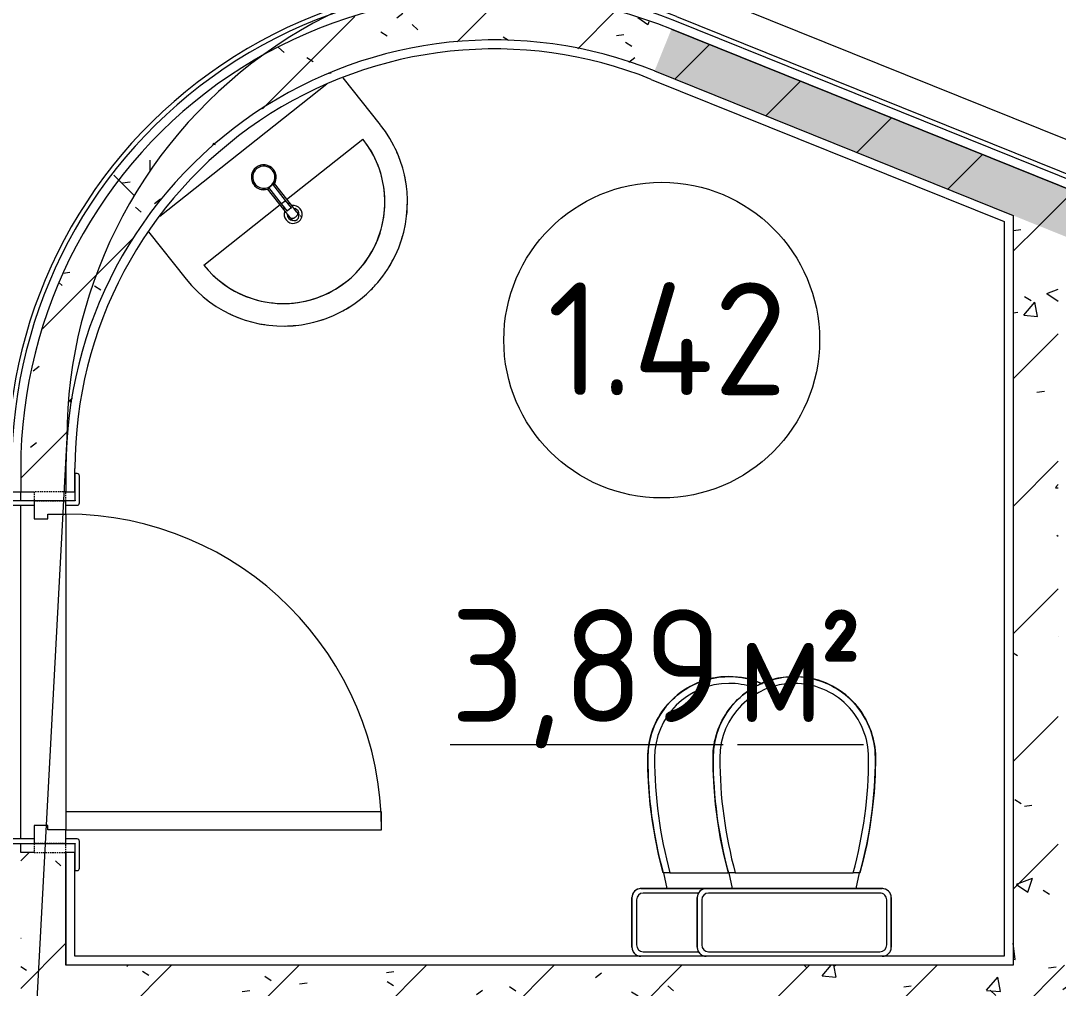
# Model space of a CAD drawing. Header units: millimetres. Extents: x -584918 to 2941280, y 3000189 to 4229862.
# Drawn here: x -445285 to -442985, y 3684524 to 3686669 of the extents above; entities that cross this region are included whole.
import ezdxf

# ---------------------------------------------------------------- set-up
doc = ezdxf.new("R2010")
doc.units = ezdxf.units.MM
doc.linetypes.add('ASVP_Невидимые', pattern=[5, 3, -2])
for name, color, linetype, lineweight in [('Двери', 7, 'Continuous', 0), ('Марки помещений', 7, 'Continuous', 0), ('Обобщенные модели', 7, 'Continuous', 0), ('Перекрытие', 7, 'Continuous', 0), ('Сантехника', 7, 'Continuous', 0), ('Стены внутренние', 7, 'Continuous', 0), ('Стены несущие', 7, 'Continuous', 0), ('Стены отделка', 7, 'Continuous', 0), ('экспертиза условные обозначения', 1, 'Continuous', 0)]:
    doc.layers.add(name, color=color, linetype=linetype, lineweight=lineweight)
doc.styles.add('GOST Common_2', font='', dxfattribs={"height": 500})
doc.styles.add('GOST Common_3', font='', dxfattribs={"width": 0.9, "height": 500})
doc.styles.get('GOST Common_2').set_extended_font_data('GOST Common')
doc.styles.get('GOST Common_3').set_extended_font_data('GOST Common')
pattern_1 = [(45, (-437515.92, 3663725.22), (-141.4214, 141.4214), [])]
pattern_2 = [(50, (-437515.92, 3663725.22), (364.368, -31.8783), [38.1, -419.1]), (355, (-437515.92, 3663725.2), (-70.486, 382.1133), [30.48, -335.28]), (100.451, (-437485.56, 3663722.56), (293.885, 350.2334), [32.38, -356.18]), (46.184, (-437515.92, 3663826.8), (542.1585, -84.086), [57.15, -628.65]), (96.636, (-437470.74, 3663819.8), (474.805, 494.855), [48.57, -534.27]), (351.184, (-437515.9, 3663826.8), (474.81, 494.85), [45.72, -502.92]), (21, (-437465.12, 3663801.42), (303.2285, -204.5305), [38.1, -419.1]), (326, (-437465.12, 3663801.4), (123.604, 368.376), [30.48, -335.28]), (71.451, (-437439.86, 3663784.37), (426.834, 163.8427), [32.38, -356.18]), (37.5, (-437515.92, 3663725.22), (6.17665, 169.11015), [16.764, -314.452, 16.764, -323.596, -336.55]), (37.5, (-437515.92, 3663725.22), (6.17665, 169.11015), [-671.576, 16.764, -319.786]), (7.5, (-437515.92, 3663725.22), (133.6389, 200.3615), [16.764, -177.292, 16.764, -306.832, -128.27]), (7.5, (-437515.92, 3663725.22), (133.6389, 200.3615), [-517.652, 16.764, -111.506]), (327.5, (-437629.21, 3663725.22), (271.1818, -11.4584), [16.764, -110.236, 16.764, -379.476, -525.78]), (327.5, (-437629.21, 3663725.22), (271.1818, -11.4584), [-523.24, 16.764, -509.016]), (317.5, (-437680, 3663725.22), (296.2585, 50.8528), [16.764, -148.336, 16.764, -246.38, -373.38]), (317.5, (-437680, 3663725.22), (296.2585, 50.8528), [-428.244, 16.764, -356.616])]

# ---------------------------------------------------------------- blocks, each defined once
blk = doc.blocks.new('ADSK_Унитаз_ГОСТ30493-96 - С косым выпуском-V100-АР Этаж 01')
at = {"layer": 'Сантехника', "color": 9, "true_color": 0xe1b7aa}
for p, q in [((130, 215), (20, 215)), ((20, 215), (130, 215)), ((10, 190), (10, -190)), ((125, 205), (25, 205)), ((140, -190), (140, 190)), ((150, 195), (150, 190.8)), ((150, -195), (150, 195)), ((150, 195), (150, -195)), ((185, 145), (150, 137.4)), ((185, 130.7), (185, 145.7)), ((185, 130.7), (185, -130.7)), ((150, -137.4), (185, -145)), ((185, -145.7), (185, -130.7)), ((25, -205), (125, -205)), ((20, -215), (130, -215)), ((130, -215), (20, -215))]:
    blk.add_line(p, q, dxfattribs=at)
at = {"layer": 'Сантехника', "color": 9, "true_color": 0xe1b7aa, "flags": 128}
for points in [[(185, 145.7), (222.5, 155.2), (260.3, 163.1), (298.4, 169.6), (336.7, 174.5), (375.2, 177.8), (413.8, 179.6), (440, 180)], [(440, 180), (447.2, 179.9), (454.4, 179.4), (461.5, 178.7), (468.7, 177.7), (475.8, 176.4), (482.8, 174.8), (489.7, 173), (496.6, 170.9), (503.4, 168.5), (510.1, 165.8), (516.7, 162.9), (523.1, 159.7), (529.4, 156.2), (535.6, 152.5), (541.6, 148.6), (547.5, 144.4), (553.2, 140), (558.7, 135.3), (564, 130.5), (569.1, 125.4), (574, 120.1), (578.7, 114.7), (583.2, 109), (587.5, 103.2), (591.5, 97.3), (595.2, 91.1), (598.8, 84.8), (602, 78.4), (605, 71.9), (607.8, 65.2), (610.2, 58.5), (612.4, 51.6), (614.4, 44.7), (616, 37.7), (617.4, 30.6), (618.5, 23.5), (619.3, 16.3), (619.8, 9.1), (620, 1.9), (620, 0)], [(620, 0), (619.9, -7.2), (619.4, -14.4), (618.7, -21.5), (617.7, -28.7), (616.4, -35.8), (614.8, -42.8), (613, -49.7), (610.9, -56.6), (608.5, -63.4), (605.8, -70.1), (602.9, -76.7), (599.7, -83.1), (596.2, -89.4), (592.5, -95.6), (588.6, -101.6), (584.4, -107.5), (580, -113.2), (575.3, -118.7), (570.5, -124), (565.4, -129.1), (560.1, -134), (554.7, -138.7), (549, -143.2), (543.2, -147.5), (537.3, -151.5), (531.1, -155.2), (524.8, -158.8), (518.4, -162), (511.9, -165), (505.2, -167.8), (498.5, -170.2), (491.6, -172.4), (484.7, -174.4), (477.7, -176), (470.6, -177.4), (463.5, -178.5), (456.3, -179.3), (449.1, -179.8), (441.9, -180), (440, -180)], [(440, -180), (401.4, -179.2), (362.8, -176.9), (324.4, -173.1), (286.1, -167.7), (248.1, -160.7), (210.4, -152.3), (185, -145.7)]]:
    blk.add_lwpolyline(points, dxfattribs=at)
at = {"layer": 'Сантехника', "color": 9, "true_color": 0xe1b7aa}
for centre, radius, start, end in [((20, 195), 20, 90, 180), ((20, 195), 20, 90, 180), ((20, 195), 20, 140, 160), ((20, 195), 20, 110, 130), ((20, 195), 20, 90, 100), ((130, 195), 20, 360, 90), ((130, 195), 20, 80, 90), ((130, 195), 20, 0, 90), ((130, 195), 20, 50, 70), ((130, 195), 20, 20, 40), ((20, 195), 20, 170, 180), ((25, 190), 15, 90, 180), ((125, 190), 15, 0, 90), ((130, 195), 20, 360, 10), ((440, -786), 966, 90, 105.3062), ((440, -786), 966, 90, 105.3062), ((440, -801), 966, 90, 105.3062), ((440, 0), 180, 0, 90), ((440, 0), 180, 360, 90), ((440, 0), 165, 0, 90), ((440, 0), 180, 270, 360), ((440, 0), 165, 270, 0), ((440, 0), 180, 270, 0), ((440, 801), 966, 254.6938, 270), ((440, 786), 966, 254.6938, 270), ((440, 786), 966, 254.6938, 270), ((20, -195), 20, 180, 270), ((20, -195), 20, 180, 190), ((20, -195), 20, 180, 270), ((20, -195), 20, 200, 220), ((25, -190), 15, 180, 270), ((125, -190), 15, 270, 0), ((130, -195), 20, 270, 0), ((130, -195), 20, 270, 0), ((130, -195), 20, 320, 340), ((130, -195), 20, 350, 0), ((20, -195), 20, 230, 250), ((20, -195), 20, 260, 270), ((130, -195), 20, 270, 280), ((130, -195), 20, 290, 310)]:
    blk.add_arc(centre, radius, start, end, dxfattribs=at)
blk = doc.blocks.new('ADSK_Умывальник_Полукруглый_Керамический_ГОСТ30493-96 - 2-ой величины-V124-АР Этаж 01')
at = {"layer": 'Сантехника', "color": 9, "true_color": 0xe1b7aa}
for p, q in [((-6971.4, 22712.3), (-7054.2, 22816.8)), ((-7090.3, 22803.1), (-7460.8, 22509.5)), ((-7179.6, 22547.4), (-7010.6, 22681.2)), ((-7363.3, 22401.8), (-7194.3, 22535.7)), ((-7485.6, 22475.7), (-7402.5, 22370.8))]:
    blk.add_line(p, q, dxfattribs=at)
at = {"layer": 'Сантехника', "color": 9, "true_color": 0xe1b7aa, "flags": 128}
blk.add_lwpolyline([(-7363.3, 22401.8), (-7357.6, 22394.9), (-7351.6, 22388.2), (-7345.3, 22381.7), (-7338.8, 22375.5), (-7332, 22369.6), (-7325, 22363.9), (-7317.8, 22358.5), (-7310.4, 22353.4), (-7302.8, 22348.6), (-7295, 22344.2), (-7287, 22340), (-7278.9, 22336.2), (-7270.6, 22332.6), (-7262.2, 22329.5), (-7253.6, 22326.6), (-7245, 22324.1), (-7236.2, 22322), (-7227.4, 22320.2), (-7218.5, 22318.7), (-7209.6, 22317.7), (-7200.6, 22316.9), (-7191.6, 22316.6), (-7182.6, 22316.6), (-7173.6, 22316.9), (-7164.7, 22317.6), (-7155.7, 22318.7), (-7146.9, 22320.1), (-7138, 22321.9), (-7129.3, 22324), (-7120.6, 22326.5), (-7112.1, 22329.3), (-7103.7, 22332.5), (-7095.4, 22336), (-7087.2, 22339.8), (-7079.2, 22344), (-7071.4, 22348.4), (-7063.8, 22353.2), (-7056.4, 22358.3), (-7049.1, 22363.7), (-7042.1, 22369.3), (-7035.4, 22375.2), (-7028.8, 22381.4), (-7022.6, 22387.9), (-7016.6, 22394.6), (-7010.8, 22401.5), (-7005.4, 22408.7), (-7000.2, 22416), (-6995.3, 22423.6), (-6990.8, 22431.4), (-6986.5, 22439.3), (-6982.6, 22447.4), (-6979, 22455.6), (-6975.7, 22464), (-6972.8, 22472.5), (-6970.2, 22481.1), (-6968, 22489.9), (-6966.1, 22498.7), (-6964.5, 22507.5), (-6963.3, 22516.5), (-6962.5, 22525.4), (-6962.1, 22534.4), (-6962, 22543.4), (-6962.2, 22552.4), (-6962.8, 22561.4), (-6963.8, 22570.3), (-6965.1, 22579.2), (-6966.8, 22588.1), (-6968.9, 22596.8), (-6971.2, 22605.5), (-6974, 22614.1), (-6977, 22622.5), (-6980.4, 22630.9), (-6984.2, 22639.1), (-6988.2, 22647.1), (-6992.6, 22654.9), (-6997.3, 22662.6), (-7002.3, 22670.1), (-7007.6, 22677.4), (-7010.6, 22681.2)], dxfattribs=at)
at = {"layer": 'Сантехника', "color": 9, "true_color": 0xe1b7aa}
for centre, radius, start, end in [((-7186.9, 22541.5), 275, 218.3855, 38.3855), ((-7186.9, 22541.5), 225, 218.3855, 38.3855), ((-7165.2, 22514.1), 20, 158.3855, 218.3855), ((-7165.2, 22514.1), 20, 218.3855, 38.3855), ((-7165.2, 22514.1), 20, 38.3855, 98.3855)]:
    blk.add_arc(centre, radius, start, end, dxfattribs=at)
blk = doc.blocks.new('ADSK_Смеситель_ГОСТ25809-96 - Для умывальника_Однорукояточный-V125-АР Этаж 01')
at = {"layer": 'Сантехника', "color": 253, "true_color": 0xaaaaaa}
for p, q in [((-7222.6, 22570.4), (-7186.5, 22524.8)), ((-7219.8, 22573.4), (-7191.5, 22537.6)), ((-7182.1, 22545), (-7210.4, 22580.8)), ((-7170.8, 22537.2), (-7206.9, 22582.9)), ((-7190.8, 22538.3), (-7182.9, 22544.5)), ((-7169.2, 22528.8), (-7182.1, 22545)), ((-7191.5, 22537.6), (-7178.6, 22521.3)), ((-7186.5, 22524.8), (-7172.4, 22507)), ((-7177.8, 22521.9), (-7178.6, 22521.3)), ((-7178.6, 22521.3), (-7177.8, 22521.9)), ((-7170, 22528.2), (-7177.8, 22521.9)), ((-7156.7, 22519.4), (-7170.8, 22537.2)), ((-7170, 22528.2), (-7169.2, 22528.8)), ((-7169.2, 22528.8), (-7170, 22528.2)), ((-7154.3, 22516.4), (-7156.7, 22519.4)), ((-7172.4, 22507), (-7169.9, 22504))]:
    blk.add_line(p, q, dxfattribs=at)
at = {"layer": 'Сантехника', "color": 253, "true_color": 0xaaaaaa, "flags": 128}
blk.add_lwpolyline([(-7210.4, 22580.8), (-7210.3, 22580.7), (-7210.2, 22580.5)], dxfattribs=at)
at = {"layer": 'Сантехника', "color": 253, "true_color": 0xaaaaaa}
for radius, start, end in [(27.5, 38.3855, 218.3855), (27.5, 143.3855, 176.4083), (24.5, 38.3855, 218.3855), (27.5, 121.6971, 135.073), (24.5, 218.3855, 38.3855), (27.5, 98.3855, 116.4081), (27.5, 80.362, 96.3742), (27.5, 61.6968, 75.0727), (27.5, 38.3855, 56.4078), (27.5, 318.8856, 38.3855), (27.5, 20.3632, 38.3855), (27.5, 181.6974, 195.0733), (27.5, 200.3624, 218.3855), (27.5, 323.3855, 356.409), (27.5, 1.6983, 15.0742), (27.5, 218.3855, 236.4085), (27.5, 218.3855, 297.3079), (27.5, 241.6977, 255.0736), (27.5, 260.3627, 296.4088), (24.5, 293.3855, 298.1557), (24.5, 293.3855, 298.1557), (24.5, 318.6153, 323.3855), (24.5, 318.6153, 323.3855)]:
    blk.add_arc((-7230.4, 22596.4), radius, start, end, dxfattribs=at)
for start_param, end_param in [(3.141593, 4.712389), (4.712389, 6.283185)]:
    blk.add_ellipse((-7162.1, 22510.2), major_axis=(7.84, 6.21), ratio=0.965926, start_param=start_param, end_param=end_param, dxfattribs=at)
for points, knots in [([(-7221, 22573.8), (-7220.9, 22573.8), (-7220.8, 22573.8), (-7220.4, 22574), (-7219.9, 22574.3), (-7219.3, 22574.6), (-7219, 22574.7)], [0.77430556, 0.77430556, 0.77430556, 0.77430556, 0.78298611, 0.79166667, 0.82638889, 0.86111111, 0.86111111, 0.86111111, 0.86111111]), ([(-7211.9, 22580.3), (-7211.7, 22580.5), (-7211.4, 22580.9), (-7211.1, 22581.4), (-7210.8, 22581.7), (-7210.7, 22581.9), (-7210.6, 22582)], [0.13888889, 0.13888889, 0.13888889, 0.13888889, 0.16666667, 0.19444444, 0.20833333, 0.22222222, 0.22222222, 0.22222222, 0.22222222]), ([(-7182.1, 22545), (-7182.1, 22545), (-7182.1, 22545), (-7182.2, 22545), (-7182.4, 22544.9), (-7182.6, 22544.8), (-7182.8, 22544.6), (-7182.9, 22544.5)], [0, 0, 0, 0, 0.166667, 0.333333, 0.5, 0.666667, 1, 1, 1, 1]), ([(-7191.2, 22537.3), (-7191.2, 22537.2), (-7191.2, 22537.2), (-7191.1, 22537.3), (-7191, 22537.4), (-7190.7, 22537.5), (-7190.5, 22537.7), (-7190.4, 22537.8)], [0, 0, 0, 0, 0.166667, 0.333333, 0.5, 0.666667, 1, 1, 1, 1]), ([(-7184.8, 22530.8), (-7185.8, 22529.6), (-7186.8, 22527.8), (-7187, 22525.8), (-7186.7, 22525.1), (-7186.5, 22524.8)], [0.1666667, 0.1666667, 0.1666667, 0.1666667, 0.3333333, 0.4166667, 0.5, 0.5, 0.5, 0.5]), ([(-7156.7, 22519.4), (-7156.6, 22519.3), (-7156.4, 22519), (-7156.2, 22518.6), (-7156, 22518.2), (-7155.8, 22517.8), (-7155.7, 22517.3), (-7155.6, 22516.8), (-7155.5, 22516.3), (-7155.5, 22515.8), (-7155.6, 22515.3), (-7155.6, 22514.6), (-7155.8, 22513.9), (-7156, 22513.1), (-7156.3, 22512.4), (-7156.8, 22511.5), (-7157.4, 22510.5), (-7158.5, 22509.1), (-7159.4, 22508.2), (-7160.1, 22507.7)], [0.5, 0.5, 0.5, 0.5, 0.5208333, 0.5416667, 0.5625, 0.5833333, 0.6041667, 0.625, 0.6458333, 0.6666667, 0.6875, 0.7083333, 0.75, 0.7708333, 0.7916667, 0.8333333, 0.875, 0.9166667, 1, 1, 1, 1]), ([(-7160.1, 22507.7), (-7160.8, 22507.1), (-7161.9, 22506.4), (-7163.5, 22505.7), (-7164.6, 22505.3), (-7165.6, 22505.1), (-7166.4, 22504.9), (-7167.2, 22504.9), (-7168.1, 22504.9), (-7169, 22505), (-7169.6, 22505.2), (-7170.1, 22505.3), (-7170.5, 22505.5), (-7171, 22505.8), (-7171.4, 22506), (-7171.7, 22506.3), (-7172.1, 22506.6), (-7172.3, 22506.9), (-7172.4, 22507)], [0, 0, 0, 0, 0.0833333, 0.125, 0.1666667, 0.2083333, 0.2291667, 0.25, 0.2916667, 0.3333333, 0.3541667, 0.375, 0.3958333, 0.4166667, 0.4375, 0.4583333, 0.4791667, 0.5, 0.5, 0.5, 0.5])]:
    blk.add_open_spline(points, degree=3, knots=knots, dxfattribs=at)
for points in [[(-7219.7, 22573.5), (-7219.7, 22573.5), (-7219.6, 22573.6), (-7219.4, 22573.7), (-7219.2, 22573.8), (-7219.1, 22573.9), (-7219, 22573.9)], [(-7219.5, 22573.1), (-7219.5, 22573.1), (-7219.6, 22573.1), (-7219.6, 22573.1), (-7219.6, 22573.1)], [(-7219, 22573.9), (-7217.5, 22574.7), (-7214.7, 22576.5), (-7212.2, 22578.8), (-7211.1, 22580.1)], [(-7211.1, 22580.1), (-7211.1, 22580.2), (-7211, 22580.3), (-7210.8, 22580.5), (-7210.7, 22580.7), (-7210.5, 22580.8), (-7210.5, 22580.8), (-7210.4, 22580.8), (-7210.4, 22580.8)], [(-7210.2, 22580.5), (-7210.2, 22580.5), (-7210.2, 22580.5), (-7210.2, 22580.5)], [(-7182.5, 22544), (-7182.4, 22544.1), (-7182.1, 22544.3), (-7181.9, 22544.6), (-7181.8, 22544.7), (-7181.8, 22544.7)], [(-7190.8, 22538.3), (-7190.9, 22538.2), (-7191.2, 22538), (-7191.4, 22537.7), (-7191.5, 22537.6), (-7191.5, 22537.6)], [(-7170.8, 22537.2), (-7171, 22537.5), (-7171.7, 22538), (-7173.1, 22538.1), (-7174.9, 22537.9), (-7176.3, 22537.3), (-7177, 22537)]]:
    blk.add_open_spline(points, degree=3, dxfattribs=at)
blk = doc.blocks.new('ADSK_СифонБутылочный_ГОСТ23289-94 - Для умывальника_Вертикальный выпуск_DN40-V126-АР Этаж 01')
at = {"layer": 'Сантехника', "color": 253, "true_color": 0xaaaaaa}
for radius, start, end in [(20, 158.285, 163.4876), (20, 158.285, 163.4876), (13.3, 174.0842, 180), (13.3, 180, 259.0621), (13.3, 1.0701, 90)]:
    blk.add_arc((0, 0), radius, start, end, dxfattribs=at)
blk = doc.blocks.new('ВК_Домодедово_rvt-1-АР Этаж 01')
at = {"layer": 'Сантехника', "color": 253, "lineweight": 9, "true_color": 0xaaaaaa}
for name in ['ADSK_Умывальник_Полукруглый_Керамический_ГОСТ30493-96 - 2-ой величины-V124-АР Этаж 01', 'ADSK_Смеситель_ГОСТ25809-96 - Для умывальника_Однорукояточный-V125-АР Этаж 01']:
    blk.add_blockref(name, (0, 0), dxfattribs=at)
for name, p, rotation in [('ADSK_СифонБутылочный_ГОСТ23289-94 - Для умывальника_Вертикальный выпуск_DN40-V126-АР Этаж 01', (-7165.2, 22514.1), 176.3854961956227), ('ADSK_Унитаз_ГОСТ30493-96 - С косым выпуском-V100-АР Этаж 01', (-6054.4, 20869.3), 90.00000000000034)]:
    blk.add_blockref(name, p, dxfattribs=dict(at, rotation=rotation))
blk = doc.blocks.new('ADSK_Унитаз_ГОСТ30493-96 - С косым выпуском-V80-АР Этаж 01')
at = {"layer": 'Сантехника'}
for p, q in [((130, 215), (20, 215)), ((20, 215), (130, 215)), ((10, 190), (10, 67.7)), ((125, 205), (25, 205)), ((140, 67.7), (140, 190)), ((150, 195), (150, 190.8)), ((150, 50.3), (150, 195)), ((150, 195), (150, 50.3)), ((185, 145), (150, 137.4)), ((185, 130.7), (185, 145.7)), ((185, 130.7), (185, 1.1))]:
    blk.add_line(p, q, dxfattribs=at)
at = {"layer": 'Сантехника', "flags": 128}
for points in [[(185, 145.7), (222.5, 155.2), (260.3, 163.1), (298.4, 169.6), (336.7, 174.5), (375.2, 177.8), (413.8, 179.6), (440, 180)], [(440, 180), (447.2, 179.9), (454.4, 179.4), (461.5, 178.7), (468.7, 177.7), (475.8, 176.4), (482.8, 174.8), (489.7, 173), (496.6, 170.9), (503.4, 168.5), (510.1, 165.8), (516.7, 162.9), (523.1, 159.7), (529.4, 156.2), (535.6, 152.5), (541.6, 148.6), (547.5, 144.4), (553.2, 140), (558.7, 135.3), (564, 130.5), (569.1, 125.4), (574, 120.1), (578.7, 114.7), (583.2, 109), (587.5, 103.2), (591.5, 97.3), (595.2, 91.1), (598.8, 84.8), (602, 78.4), (605, 71.9), (607.8, 65.2), (610.2, 58.5), (612.4, 51.6), (614.4, 44.7), (616, 37.7), (617.4, 30.6), (618.5, 23.5), (619.3, 16.3), (619.8, 9.1), (620, 1.9), (620, 0)], [(620, 0), (619.9, -7.2), (619.4, -14.4), (618.7, -21.5), (617.7, -28.7), (616.4, -35.8), (614.8, -42.8), (613, -49.7), (610.9, -56.6), (608.5, -63.4), (605.8, -70.1), (604.2, -73.6)]]:
    blk.add_lwpolyline(points, dxfattribs=at)
at = {"layer": 'Сантехника'}
for centre, radius, start, end in [((20, 195), 20, 90, 180), ((20, 195), 20, 90, 180), ((20, 195), 20, 140, 160), ((20, 195), 20, 110, 130), ((20, 195), 20, 90, 100), ((130, 195), 20, 360, 90), ((130, 195), 20, 80, 90), ((130, 195), 20, 0, 90), ((130, 195), 20, 50, 70), ((130, 195), 20, 20, 40), ((20, 195), 20, 170, 180), ((25, 190), 15, 90, 180), ((125, 190), 15, 0, 90), ((130, 195), 20, 360, 10), ((440, -786), 966, 90, 105.3062), ((440, -786), 966, 90, 105.3062), ((440, -801), 966, 90, 105.3062), ((440, 0), 180, 0, 90), ((440, 0), 180, 360, 90), ((440, 0), 165, 0, 90), ((440, 0), 165, 340.9579, 0), ((440, 0), 180, 336.3316, 360), ((440, 0), 180, 336.3316, 0)]:
    blk.add_arc(centre, radius, start, end, dxfattribs=at)
blk = doc.blocks.new('ASVP_ДверьДеревянная_1 полотно - Санузел 700х2000h_полотно_ Г Л _650 в свету_-7526286-АР Этаж 01')
at = {"layer": 'Двери', "lineweight": 18}
for p, q in [((350, 750), (310, 750)), ((310, 750), (310, 50)), ((350, 50), (350, 750)), ((-350, 50), (-380, 50)), ((-380, 50), (-380, -20)), ((-350, 10), (-350, 50)), ((310, 50), (350, 50)), ((380, 50), (350, 50)), ((350, 50), (350, 10)), ((380, -20), (380, 50)), ((-340, 10), (-350, 10)), ((-340, -20), (-340, 10)), ((350, 10), (340, 10)), ((340, 10), (340, -20)), ((-380, -20), (-340, -20)), ((340, -20), (380, -20))]:
    blk.add_line(p, q, dxfattribs=at)
at = {"layer": 'Двери', "linetype": 'ASVP_Невидимые', "lineweight": 18}
for p, q in [((-380, 50), (-400, 50)), ((-400, 50), (-400, -20)), ((-380, -20), (-380, 50)), ((400, 50), (380, 50)), ((380, 50), (380, -20)), ((400, -20), (400, 50)), ((-400, -20), (-380, -20)), ((380, -20), (400, -20))]:
    blk.add_line(p, q, dxfattribs=at)
at = {"layer": 'Двери'}
blk.add_arc((350, 50), 700, 90, 180, dxfattribs=at)
blk = doc.blocks.new('ASVP_НАЛИЧНИК МДФ_Двери - Наличник дверной МДФ-V196-АР Этаж 01')
at = {"layer": 'Обобщенные модели'}
for p, q in [((-380, 50), (-380, -1)), ((-370, -5), (-370, 50)), ((370, 50), (370, -5)), ((380, -1), (380, 50)), ((-381, 0), (-440, 0)), ((-440, 0), (-440, -5)), ((-381, -1), (-381, 0)), ((440, 0), (381, 0)), ((381, 0), (381, -1)), ((440, -5), (440, 0)), ((-435, -10), (-375, -10)), ((-380, -1), (-381, -1)), ((375, -10), (435, -10)), ((381, -1), (380, -1))]:
    blk.add_line(p, q, dxfattribs=at)
for centre, start, end in [((-435, -5), 180, 270), ((-375, -5), 270, 360), ((375, -5), 180, 270), ((435, -5), 270, 360)]:
    blk.add_arc(centre, 5, start, end, dxfattribs=at)
blk = doc.blocks.new('ASVP_НАЛИЧНИК МДФ_Двери - Наличник дверной МДФ-V197-АР Этаж 01')
at = {"layer": 'Обобщенные модели'}
for p, q in [((-381, 0), (-440, 0)), ((-440, 0), (-440, -5)), ((-381, -1), (-381, 0)), ((-380, 20), (-380, -1)), ((-370, -5), (-370, 20)), ((370, 20), (370, -5)), ((380, -1), (380, 20)), ((440, 0), (381, 0)), ((381, 0), (381, -1)), ((440, -5), (440, 0)), ((-435, -10), (-375, -10)), ((-380, -1), (-381, -1)), ((375, -10), (435, -10)), ((381, -1), (380, -1))]:
    blk.add_line(p, q, dxfattribs=at)
for centre, start, end in [((-435, -5), 180, 270), ((-375, -5), 270, 360), ((375, -5), 180, 270), ((435, -5), 270, 360)]:
    blk.add_arc(centre, 5, start, end, dxfattribs=at)
blk = doc.blocks.new('ASVP_2D_Раковина - Раковина 550х420-7576479-АР Этаж 01')
at = {"layer": 'Сантехника'}
for centre, radius, start, end in [((-109.1, 195), 275, 96.4935, 99.6952), ((-109.1, 195), 275, 80.3048, 83.5065), ((-109.1, 195), 275, 109.5023, 114.2375), ((-109.1, 195), 275, 65.7625, 70.4977), ((-109.1, 195), 275, 122.5539, 127.7016), ((-109.1, 195), 275, 52.2984, 57.4461), ((-109.1, 195), 275, 135.6822, 140.895), ((-109.1, 195), 275, 39.105, 44.3178), ((-109.1, 195), 275, 148.9764, 153.9788), ((-109.1, 195), 275, 26.0212, 31.0236), ((-109.1, 195), 275, 162.7642, 167.0062), ((-109.1, 195), 275, 12.9938, 17.2358), ((-109.1, 260), 20, 236.7861, 240.5585)]:
    blk.add_arc(centre, radius, start, end, dxfattribs=at)
blk = doc.blocks.new('ASVP_Марка_Помещение_ДваЗначения - Номер Площадь-685795-АР Этаж 01')
at = {"layer": 'Марки помещений'}
blk.add_circle((0, 0), 3.5, dxfattribs=at)

msp = doc.modelspace()

# ---------------------------------------------------------------- hatches: boundary and pattern name
at = {"layer": 'Стены внутренние'}
h = msp.add_hatch(dxfattribs=at)
h.set_pattern_fill('FP_1', color=256, style=0, pattern_type=2)
h.set_pattern_definition(pattern_1)
h.paths.add_polyline_path([(-445185.026, 3685676.154), (-445178.758, 3685785.101), (-445160.037, 3685892.61), (-445129.111, 3685997.263), (-445086.387, 3686097.679), (-445032.429, 3686192.533), (-444967.95, 3686280.573), (-444893.799, 3686360.638), (-444810.955, 3686431.67), (-444720.512, 3686492.734), (-444621.333, 3686543.91), (-444513.286, 3686584.009), (-444415.926, 3686608.771), (-444307.779, 3686623.364), (-444198.672, 3686625.458), (-444090.045, 3686615.026), (-443983.331, 3686592.205), (-443879.938, 3686557.297), (-443842.56, 3686650.049), (-443950.378, 3686686.835), (-444061.546, 3686711.724), (-444174.756, 3686724.423), (-444292.075, 3686724.423), (-444406.91, 3686711.724), (-444516.09, 3686687.675), (-444621.333, 3686652.508), (-444724.833, 3686604.91), (-444822.568, 3686546.381), (-444913.386, 3686477.607), (-444996.219, 3686399.4), (-445070.092, 3686312.678), (-445134.136, 3686218.465), (-445187.595, 3686117.867), (-445229.842, 3686012.071), (-445261.974, 3685892.61), (-445279.107, 3685785.101), (-445285.026, 3685676.154), (-445271.125, 3685676.154)])
h = msp.add_hatch(dxfattribs=at)
h.set_pattern_fill('FP_2', color=256, style=0, pattern_type=2)
h.set_pattern_definition(pattern_2)
h.paths.add_polyline_path([(-445185.026, 3685676.154), (-445178.758, 3685785.101), (-445160.037, 3685892.61), (-445129.111, 3685997.263), (-445086.387, 3686097.679), (-445032.429, 3686192.533), (-444967.95, 3686280.573), (-444893.799, 3686360.638), (-444810.955, 3686431.67), (-444720.512, 3686492.734), (-444621.333, 3686543.91), (-444513.286, 3686584.009), (-444415.926, 3686608.771), (-444307.779, 3686623.364), (-444198.672, 3686625.458), (-444090.045, 3686615.026), (-443983.331, 3686592.205), (-443879.938, 3686557.297), (-443842.56, 3686650.049), (-443950.378, 3686686.835), (-444061.546, 3686711.724), (-444174.756, 3686724.423), (-444292.075, 3686724.423), (-444406.91, 3686711.724), (-444516.09, 3686687.675), (-444621.333, 3686652.508), (-444724.833, 3686604.91), (-444822.568, 3686546.381), (-444913.386, 3686477.607), (-444996.219, 3686399.4), (-445070.092, 3686312.678), (-445134.136, 3686218.465), (-445187.595, 3686117.867), (-445229.842, 3686012.071), (-445261.974, 3685892.61), (-445279.107, 3685785.101), (-445285.026, 3685676.154), (-445271.125, 3685676.154)])
h = msp.add_hatch(dxfattribs=at)
h.set_pattern_fill('FP_1', color=256, style=0, pattern_type=2)
h.set_pattern_definition(pattern_1)
h.paths.add_polyline_path([(-434953.714, 3682960.162), (-434916.337, 3683052.914), (-443842.56, 3686650.049), (-443879.938, 3686557.297), (-434989.418, 3682974.55)])
h = msp.add_hatch(dxfattribs=at)
h.set_pattern_fill('FP_2', color=256, style=0, pattern_type=2)
h.set_pattern_definition(pattern_2)
h.paths.add_polyline_path([(-434953.714, 3682960.162), (-434916.337, 3683052.914), (-443842.56, 3686650.049), (-443879.938, 3686557.297), (-434989.418, 3682974.55)])
h = msp.add_hatch(dxfattribs=at)
h.set_pattern_fill('FP_1', color=256, style=0, pattern_type=2)
h.set_pattern_definition(pattern_1)
h.paths.add_polyline_path([(-443085.026, 3684574.55), (-442985.026, 3684574.55), (-442985.026, 3686196.661), (-443085.026, 3686236.959), (-443085.026, 3684598.186)])
h = msp.add_hatch(dxfattribs=at)
h.set_pattern_fill('FP_2', color=256, style=0, pattern_type=2)
h.set_pattern_definition(pattern_2)
h.paths.add_polyline_path([(-443085.026, 3684574.55), (-442985.026, 3684574.55), (-442985.026, 3686196.661), (-443085.026, 3686236.959), (-443085.026, 3684598.186)])
h = msp.add_hatch(dxfattribs=at)
h.set_pattern_fill('FP_1', color=256, style=0, pattern_type=2)
h.set_pattern_definition(pattern_1)
h.paths.add_polyline_path([(-445285.026, 3680074.55), (-445185.026, 3680074.55), (-445185.026, 3684824.55), (-445285.026, 3684824.55), (-445285.026, 3680174.55)])
h.paths.add_polyline_path([(-445187.994, 3685624.55), (-445185.026, 3685624.55), (-445185.026, 3685676.154), (-445285.026, 3685676.154), (-445285.026, 3685624.55), (-445190.983, 3685624.55)])
h = msp.add_hatch(dxfattribs=at)
h.set_pattern_fill('FP_2', color=256, style=0, pattern_type=2)
h.set_pattern_definition(pattern_2)
h.paths.add_polyline_path([(-445285.026, 3680074.55), (-445185.026, 3680074.55), (-445185.026, 3684824.55), (-445285.026, 3684824.55), (-445285.026, 3680174.55)])
h.paths.add_polyline_path([(-445187.994, 3685624.55), (-445185.026, 3685624.55), (-445185.026, 3685676.154), (-445285.026, 3685676.154), (-445285.026, 3685624.55), (-445190.983, 3685624.55)])
h = msp.add_hatch(dxfattribs=at)
h.set_pattern_fill('FP_1', color=256, style=0, pattern_type=2)
h.set_pattern_definition(pattern_1)
h.paths.add_polyline_path([(-443044.934, 3684474.55), (-442435.026, 3684474.55), (-442435.026, 3684574.55), (-445185.026, 3684574.55), (-445185.026, 3684474.55), (-443085.026, 3684474.55)])
h = msp.add_hatch(dxfattribs=at)
h.set_pattern_fill('FP_2', color=256, style=0, pattern_type=2)
h.set_pattern_definition(pattern_2)
h.paths.add_polyline_path([(-443044.934, 3684474.55), (-442435.026, 3684474.55), (-442435.026, 3684574.55), (-445185.026, 3684574.55), (-445185.026, 3684474.55), (-443085.026, 3684474.55)])
at = {"layer": 'экспертиза условные обозначения'}
h = msp.add_hatch(dxfattribs=at)
h.set_pattern_fill('GRASS', color=6, scale=24)
h.set_pattern_definition([(90, (-461809.37, 3558222.25), (-431.0523, 431.0523), [114.3, -747.8046]), (45, (-461809.37, 3558222.25), (-431.0523, 431.0523), [114.3, -495.3]), (135, (-461809.37, 3558222.25), (-431.0523, -431.0523), [114.3, -495.3])])
edge = h.paths.add_edge_path()
edge.add_line((-458338.484, 3694648.826), (-453608.137, 3692742.567))
edge.add_line((-453608.137, 3692742.567), (-452262.543, 3696081.635))
edge.add_line((-452262.543, 3696081.635), (-443822.121, 3692680.271))
edge.add_line((-443822.121, 3692680.271), (-445167.715, 3689341.203))
edge.add_line((-445167.715, 3689341.203), (-441899.865, 3688024.308))
edge.add_line((-441899.865, 3688024.308), (-440112.737, 3687304.122))
edge.add_line((-440112.737, 3687304.122), (-440822.912, 3685541.836))
edge.add_line((-440822.912, 3685541.836), (-443740.461, 3686717.565))
edge.add_arc((-444130.947, 3685740.74), 1051.983, 68.21091, 179.840391)
edge.add_line((-445182.926, 3685743.67), (-445282.926, 3683874.55))
edge.add_line((-445282.926, 3683874.55), (-448232.926, 3683874.55))
edge.add_line((-448232.926, 3683874.55), (-448232.926, 3688527.961))
edge.add_line((-448232.926, 3688527.961), (-456686.313, 3691934.55))
edge.add_line((-456686.313, 3691934.55), (-459032.926, 3691934.55))
edge.add_line((-459032.926, 3691934.55), (-459032.926, 3692925.58))
edge.add_line((-459032.926, 3692925.58), (-458338.484, 3694648.826))

# ---------------------------------------------------------------- linework, layer by layer
at = {"layer": 'Перекрытие'}
for p, q in [((-445285.026, 3685604.55), (-445285.026, 3685624.55)), ((-445285.026, 3684854.55), (-445285.026, 3685594.55)), ((-445185.026, 3685574.55), (-445185.026, 3684914.55)), ((-445285.026, 3684824.55), (-445285.026, 3684844.55))]:
    msp.add_line(p, q, dxfattribs=at)
at = {"layer": 'Стены внутренние'}
msp.add_line((-443831.347, 3686677.874), (-439167.729, 3684798.506), dxfattribs=at)
msp.add_arc((-444235.026, 3685676.154), 1080, 68.051301, 180, dxfattribs=at)
at = {"layer": 'Стены несущие'}
for p, q in [((-434916.337, 3683052.914), (-443842.56, 3686650.049)), ((-443879.938, 3686557.297), (-443085.026, 3686236.959)), ((-443085.026, 3686236.959), (-443085.026, 3684574.55)), ((-445285.026, 3685676.154), (-445285.026, 3685624.55)), ((-445185.026, 3685676.154), (-445185.026, 3685624.55)), ((-445285.026, 3685624.55), (-445255.026, 3685624.55)), ((-445255.026, 3684824.55), (-445285.026, 3684824.55)), ((-445185.026, 3684574.55), (-445185.026, 3684824.55)), ((-445185.026, 3684824.55), (-445185.026, 3684594.55)), ((-443085.026, 3684574.55), (-445185.026, 3684574.55))]:
    msp.add_line(p, q, dxfattribs=at)
for radius in [1050, 950]:
    msp.add_arc((-444235.026, 3685676.154), radius, 68.051301, 180, dxfattribs=at)
at = {"layer": 'Стены отделка'}
for p, q in [((-443842.56, 3686650.049), (-439178.943, 3684770.681)), ((-439171.467, 3684789.231), (-443835.085, 3686668.599)), ((-443879.938, 3686557.297), (-443879.938, 3686557.297)), ((-443887.414, 3686538.747), (-443105.026, 3686223.456)), ((-443105.026, 3686223.456), (-443105.026, 3684594.55)), ((-445165.026, 3685624.55), (-445165.026, 3685676.154)), ((-445305.026, 3685624.55), (-445285.026, 3685624.55)), ((-445185.026, 3685624.55), (-445165.026, 3685624.55)), ((-445165.026, 3684824.55), (-445185.026, 3684824.55)), ((-445165.026, 3684594.55), (-445165.026, 3684824.55)), ((-445185.026, 3684594.55), (-445185.026, 3684574.55)), ((-443105.026, 3684594.55), (-445165.026, 3684594.55))]:
    msp.add_line(p, q, dxfattribs=at)
for radius in [1070, 1050, 950, 930]:
    msp.add_arc((-444235.026, 3685676.154), radius, 68.051301, 180, dxfattribs=at)
at = {"layer": 'экспертиза условные обозначения', "color": 6}
msp.add_lwpolyline([(-458338.484, 3694648.826), (-453608.137, 3692742.567), (-452262.543, 3696081.635), (-443822.121, 3692680.271), (-445167.715, 3689341.203), (-441899.865, 3688024.308), (-440112.737, 3687304.122), (-440822.912, 3685541.836), (-443740.461, 3686717.565, 0.52963745), (-445182.926, 3685743.67), (-445282.926, 3683874.55), (-448232.926, 3683874.55), (-448232.926, 3688527.961), (-456686.313, 3691934.55), (-459032.926, 3691934.55), (-459032.926, 3692925.58), (-458338.484, 3694648.826)], format="xyb", dxfattribs=at)

# ---------------------------------------------------------------- block references
msp.add_blockref('ВК_Домодедово_rvt-1-АР Этаж 01', (-437515.924, 3663725.217))
at = {"layer": 'Двери', "rotation": 269.9999999999587}
msp.add_blockref('ASVP_ДверьДеревянная_1 полотно - Санузел 700х2000h_полотно_ Г Л _650 в свету_-7526286-АР Этаж 01', (-445235.026, 3685224.55), dxfattribs=at)
at = {"layer": 'Марки помещений', "xscale": 99.99999999999993, "yscale": 99.99999999999993, "zscale": 99.99999999999993}
msp.add_blockref('ASVP_Марка_Помещение_ДваЗначения - Номер Площадь-685795-АР Этаж 01', (-443864.152, 3685960.686), dxfattribs=at)
at = {"layer": 'Обобщенные модели'}
for name, p, rotation in [('ASVP_НАЛИЧНИК МДФ_Двери - Наличник дверной МДФ-V196-АР Этаж 01', (-445305.026, 3685224.55), 269.9999999999587), ('ASVP_НАЛИЧНИК МДФ_Двери - Наличник дверной МДФ-V197-АР Этаж 01', (-445165.026, 3685224.55), 89.99999999995853)]:
    msp.add_blockref(name, p, dxfattribs=dict(at, rotation=rotation))
at = {"layer": 'Сантехника'}
for name, p, rotation in [('ASVP_2D_Раковина - Раковина 550х420-7576479-АР Этаж 01', (-444909.455, 3686351.857), 218.3854961956218), ('ADSK_Унитаз_ГОСТ30493-96 - С косым выпуском-V80-АР Этаж 01', (-443715.026, 3684594.55), 89.99999999999955)]:
    msp.add_blockref(name, p, dxfattribs=dict(at, rotation=rotation))

# ---------------------------------------------------------------- texts
at = {"layer": 'Марки помещений', "char_height": 250, "attachment_point": 1}
for s, insert, width, style in [('1.42', (-444117.959, 3686088.411), 627.72131, 'GOST Common_2'), ('\\L3,89 ', (-444333.045, 3685363.881), 772.02506, 'GOST Common_2'), ('\\L\\fGOST Common|b0|i0|c238|p34|;\\W.9;\\L²', (-443517.467, 3685363.881), 165.94931, 'GOST Common_3'), ('\\L\\fGOST Common|b0|i0|c204|p34|;\\W.9;\\Lм', (-443696.061, 3685363.881), 216.45562, 'GOST Common_2')]:
    msp.add_mtext(s, dxfattribs=dict(at, insert=insert, width=width, style=style))

doc.saveas('drawing.dxf')
